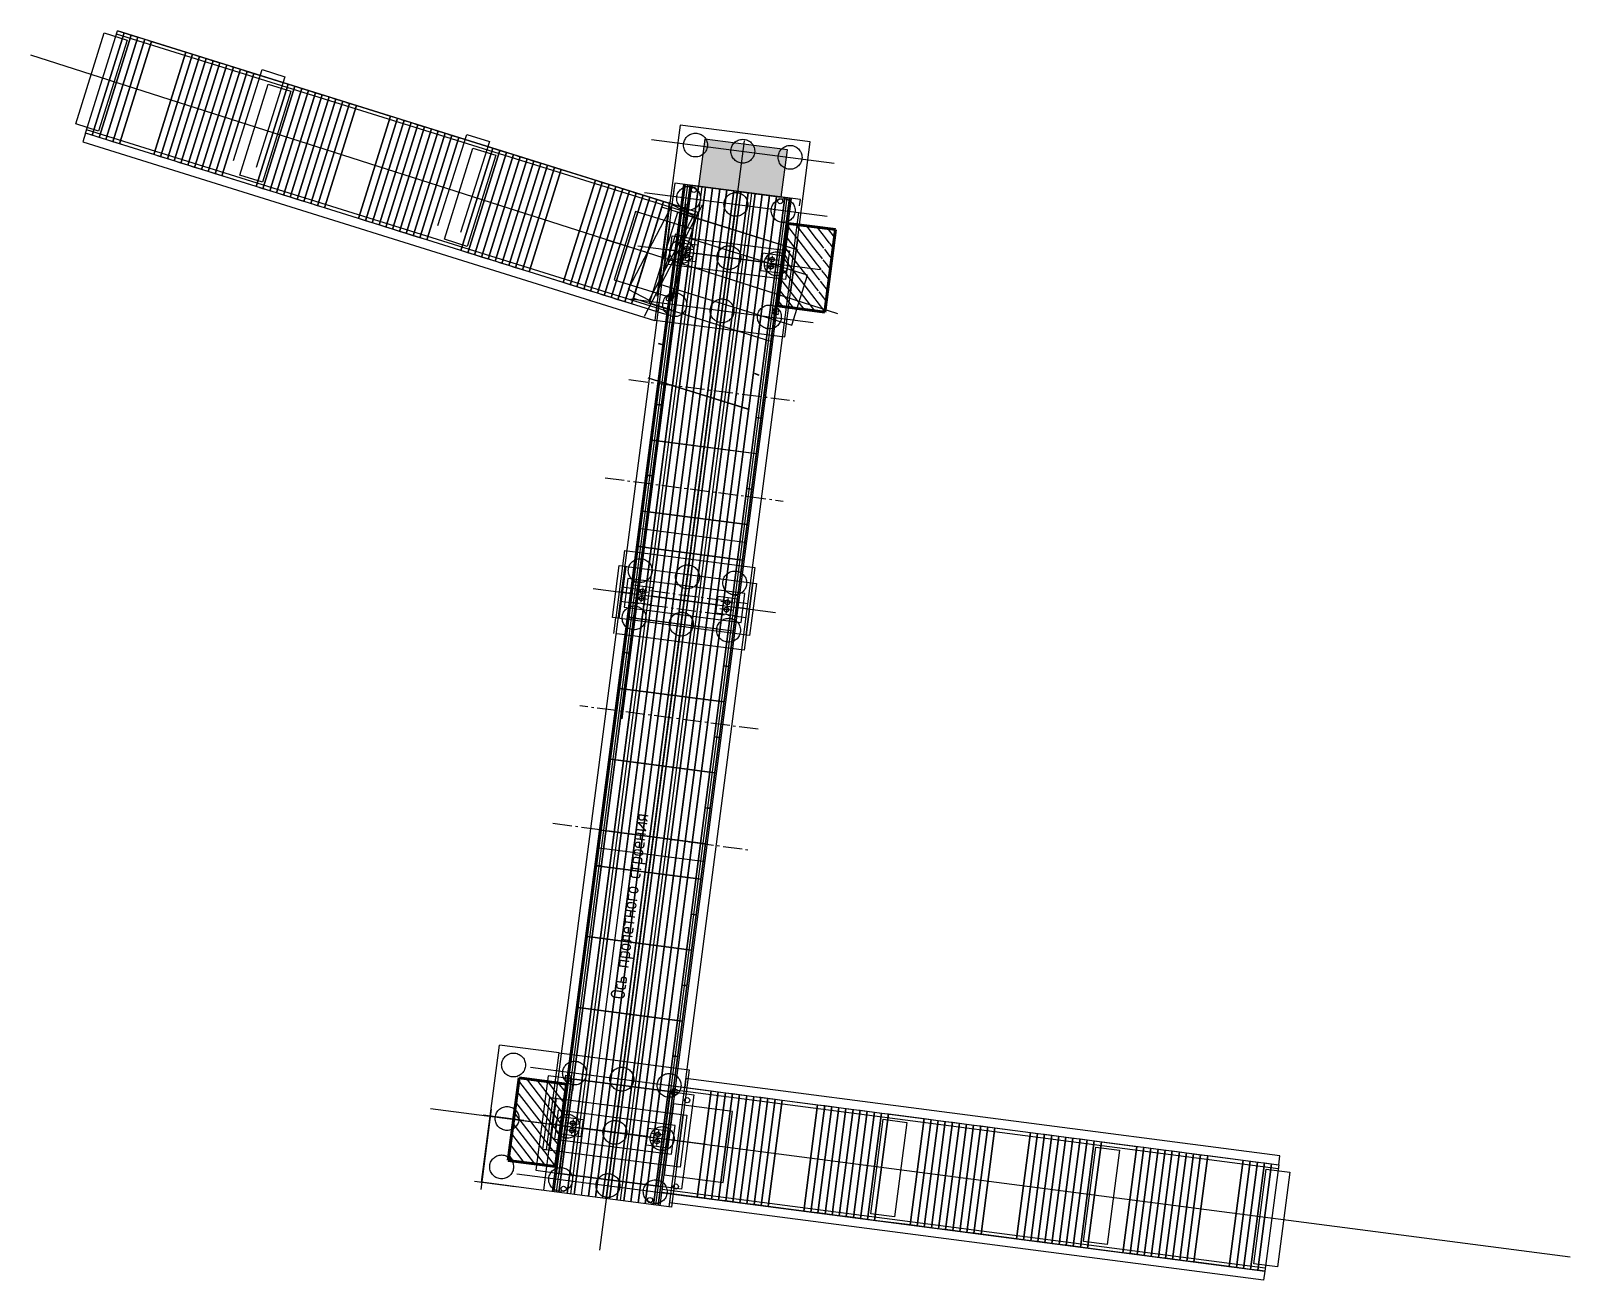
# Model space of a CAD drawing. Extents: x 13585.2 to 13649.7, y 7536.1 to 7588.5.
import ezdxf

# ---------------------------------------------------------------- set-up
doc = ezdxf.new("R2010")
doc.units = 0
doc.linetypes.add('GOST2.303 6', pattern=[12, 8, -1.5, 1, -1.5])
doc.linetypes.add('невидимая', pattern=[0.375, 0.25, -0.125])
for name, color, linetype in [('КОНСТРУКЦИЯ', 6, 'Continuous'), ('КОНСТРУКЦИЯ НЕВИДИМАЯ ТОНКАЯ', 3, 'невидимая'), ('Конструкция тонкая', 3, 'Continuous'), ('ОПОРА', 6, 'Continuous'), ('ОСЕВЫЕ', 2, 'GOST2.303 6')]:
    doc.layers.add(name, color=color, linetype=linetype)
doc.styles.add('style1', font='simplex.shx')

msp = doc.modelspace()

# ---------------------------------------------------------------- hatches: boundary and pattern name
h = msp.add_hatch(color=1)
h.dxf.hatch_style = 1
h.paths.add_polyline_path([(13613.454, 7583.932), (13613.195, 7581.949), (13614.831, 7581.735), (13615.09, 7583.719)])
h.paths.add_polyline_path([(13615.09, 7583.719), (13614.831, 7581.735), (13616.659, 7581.497), (13616.918, 7583.48)])

# ---------------------------------------------------------------- linework, layer by layer
at = {"color": 1}
for p, q in [((13587.48, 7584.177), (13588.823, 7588.472)), ((13587.766, 7584.088), (13589.109, 7588.382)), ((13589.109, 7588.382), (13587.766, 7584.088)), ((13588.052, 7583.998), (13589.395, 7588.293)), ((13589.395, 7588.293), (13588.052, 7583.998)), ((13588.339, 7583.909), (13589.682, 7588.203)), ((13589.682, 7588.203), (13588.339, 7583.909)), ((13588.625, 7583.819), (13589.968, 7588.114)), ((13589.968, 7588.114), (13588.625, 7583.819)), ((13613.116, 7580.718), (13588.778, 7588.329)), ((13588.823, 7588.472), (13589.109, 7588.382)), ((13588.911, 7583.729), (13590.254, 7588.024)), ((13590.254, 7588.024), (13588.911, 7583.729)), ((13589.109, 7588.382), (13589.395, 7588.293)), ((13589.395, 7588.293), (13589.682, 7588.203)), ((13589.682, 7588.203), (13589.968, 7588.114)), ((13589.968, 7588.114), (13590.254, 7588.024)), ((13590.254, 7588.024), (13591.686, 7587.577)), ((13591.686, 7587.577), (13590.343, 7583.282)), ((13587.766, 7584.088), (13587.48, 7584.177)), ((13611.862, 7576.709), (13587.524, 7584.32)), ((13588.052, 7583.998), (13587.766, 7584.088)), ((13588.339, 7583.909), (13588.052, 7583.998)), ((13588.625, 7583.819), (13588.339, 7583.909)), ((13588.911, 7583.729), (13588.625, 7583.819)), ((13590.343, 7583.282), (13588.911, 7583.729)), ((13613.454, 7583.932), (13613.195, 7581.949)), ((13616.918, 7583.48), (13613.454, 7583.932)), ((13616.659, 7581.497), (13616.918, 7583.48)), ((13613.195, 7581.949), (13616.659, 7581.497)), ((13610.55, 7580.891), (13609.655, 7578.028)), ((13612.937, 7580.145), (13610.55, 7580.891)), ((13612.015, 7577.766), (13612.403, 7580.741)), ((13609.655, 7578.028), (13612.041, 7577.282)), ((13604.095, 7540.175), (13604.845, 7545.926)), ((13607.346, 7545.6), (13604.845, 7545.926)), ((13607.966, 7544.505), (13607.901, 7544.009)), ((13612.217, 7544.057), (13637.503, 7540.76)), ((13612.14, 7543.462), (13611.752, 7540.487)), ((13614.619, 7543.139), (13612.14, 7543.462)), ((13614.231, 7540.164), (13614.619, 7543.139)), ((13633.966, 7536.834), (13634.548, 7541.296)), ((13634.548, 7541.296), (13636.035, 7541.102)), ((13636.035, 7541.102), (13635.453, 7536.64)), ((13635.453, 7536.64), (13636.035, 7541.102)), ((13636.333, 7541.064), (13635.751, 7536.601)), ((13635.751, 7536.601), (13636.333, 7541.064)), ((13636.035, 7541.102), (13636.333, 7541.064)), ((13636.63, 7541.025), (13636.048, 7536.563)), ((13636.048, 7536.563), (13636.63, 7541.025)), ((13636.333, 7541.064), (13636.63, 7541.025)), ((13636.928, 7540.986), (13636.346, 7536.524)), ((13636.346, 7536.524), (13636.928, 7540.986)), ((13636.63, 7541.025), (13636.928, 7540.986)), ((13637.225, 7540.947), (13636.643, 7536.485)), ((13636.643, 7536.485), (13637.225, 7540.947)), ((13636.928, 7540.986), (13637.225, 7540.947)), ((13637.523, 7540.909), (13636.941, 7536.446)), ((13637.225, 7540.947), (13637.523, 7540.909)), ((13606.596, 7539.849), (13604.095, 7540.175)), ((13611.752, 7540.487), (13614.231, 7540.164)), ((13611.674, 7539.892), (13636.96, 7536.595)), ((13635.453, 7536.64), (13633.966, 7536.834)), ((13635.751, 7536.601), (13635.453, 7536.64)), ((13636.048, 7536.563), (13635.751, 7536.601)), ((13636.346, 7536.524), (13636.048, 7536.563)), ((13636.643, 7536.485), (13636.346, 7536.524)), ((13636.941, 7536.446), (13636.643, 7536.485))]:
    msp.add_line(p, q, dxfattribs=at)
at = {"color": 1, "linetype": 'невидимая', "lineweight": 50, "ltscale": 50}
for p, q in [((13616.956, 7580.396), (13616.504, 7576.932)), ((13618.939, 7580.137), (13616.956, 7580.396)), ((13618.488, 7576.674), (13618.939, 7580.137)), ((13616.504, 7576.932), (13618.488, 7576.674)), ((13605.667, 7544.555), (13605.215, 7541.091)), ((13607.65, 7544.296), (13605.667, 7544.555)), ((13607.198, 7540.833), (13607.65, 7544.296)), ((13605.215, 7541.091), (13607.198, 7540.833))]:
    msp.add_line(p, q, dxfattribs=at)
at = {"color": 1, "linetype": 'Continuous'}
for p, q in [((13617.975, 7578.929), (13616.94, 7580.274)), ((13618.033, 7579.374), (13617.276, 7580.358)), ((13618.091, 7579.819), (13617.721, 7580.3)), ((13618.434, 7579.895), (13618.167, 7580.242)), ((13618.897, 7579.813), (13618.612, 7580.184)), ((13617.892, 7578.516), (13616.882, 7579.829)), ((13618.279, 7579.575), (13618.091, 7579.819)), ((13618.376, 7579.449), (13618.279, 7579.575)), ((13618.511, 7579.794), (13618.434, 7579.895)), ((13618.672, 7579.585), (13618.511, 7579.794)), ((13618.724, 7579.517), (13618.672, 7579.585)), ((13618.839, 7579.368), (13618.724, 7579.517)), ((13617.001, 7578.632), (13616.766, 7578.938)), ((13617.447, 7578.574), (13616.824, 7579.383)), ((13618.13, 7578.727), (13617.975, 7578.929)), ((13618.188, 7579.172), (13618.033, 7579.374)), ((13618.318, 7579.004), (13618.188, 7579.172)), ((13618.395, 7578.903), (13618.318, 7579.004)), ((13618.453, 7579.348), (13618.376, 7579.449)), ((13618.555, 7578.696), (13618.425, 7578.864)), ((13618.701, 7579.026), (13618.483, 7579.309)), ((13618.781, 7578.923), (13618.701, 7579.026)), ((13617.743, 7577.148), (13616.708, 7578.493)), ((13617.801, 7577.593), (13617.001, 7578.632)), ((13617.859, 7578.038), (13617.447, 7578.574)), ((13617.917, 7578.484), (13617.892, 7578.516)), ((13618.072, 7578.282), (13617.917, 7578.484)), ((13618.201, 7578.114), (13618.072, 7578.282)), ((13618.26, 7578.559), (13618.13, 7578.727)), ((13618.337, 7578.458), (13618.26, 7578.559)), ((13618.337, 7578.458), (13618.337, 7578.458)), ((13618.497, 7578.251), (13618.367, 7578.419)), ((13618.665, 7578.032), (13618.497, 7578.251)), ((13618.723, 7578.477), (13618.555, 7578.696)), ((13617.172, 7576.849), (13616.592, 7577.602)), ((13617.617, 7576.791), (13616.65, 7578.048)), ((13618.085, 7577.223), (13617.801, 7577.593)), ((13618.014, 7577.837), (13617.859, 7578.038)), ((13618.143, 7577.668), (13618.014, 7577.837)), ((13618.221, 7577.568), (13618.143, 7577.668)), ((13618.279, 7578.013), (13618.201, 7578.114)), ((13618.5, 7577.726), (13618.309, 7577.974)), ((13618.607, 7577.587), (13618.5, 7577.726)), ((13616.726, 7576.907), (13616.534, 7577.157)), ((13618.027, 7576.778), (13617.743, 7577.148)), ((13618.163, 7577.122), (13618.085, 7577.223)), ((13618.491, 7576.696), (13618.163, 7577.122)), ((13618.362, 7577.384), (13618.251, 7577.528)), ((13618.395, 7577.341), (13618.362, 7577.384)), ((13618.549, 7577.142), (13618.395, 7577.341)), ((13618.062, 7576.733), (13618.027, 7576.778)), ((13606.685, 7543.084), (13605.65, 7544.429)), ((13606.743, 7543.529), (13605.986, 7544.513)), ((13606.801, 7543.975), (13606.432, 7544.455)), ((13607.144, 7544.05), (13606.877, 7544.397)), ((13607.221, 7543.949), (13607.144, 7544.05)), ((13607.607, 7543.968), (13607.322, 7544.339)), ((13606.157, 7542.73), (13605.534, 7543.539)), ((13606.602, 7542.672), (13605.592, 7543.984)), ((13606.898, 7543.328), (13606.743, 7543.529)), ((13606.989, 7543.73), (13606.801, 7543.975)), ((13607.086, 7543.605), (13606.989, 7543.73)), ((13607.163, 7543.504), (13607.086, 7543.605)), ((13607.412, 7543.181), (13607.194, 7543.465)), ((13607.382, 7543.74), (13607.221, 7543.949)), ((13607.434, 7543.672), (13607.382, 7543.74)), ((13607.549, 7543.523), (13607.434, 7543.672)), ((13605.711, 7542.788), (13605.476, 7543.094)), ((13606.511, 7541.748), (13605.711, 7542.788)), ((13606.569, 7542.194), (13606.157, 7542.73)), ((13606.84, 7542.882), (13606.685, 7543.084)), ((13606.97, 7542.714), (13606.84, 7542.882)), ((13607.028, 7543.16), (13606.898, 7543.328)), ((13607.047, 7542.614), (13606.97, 7542.714)), ((13607.105, 7543.059), (13607.028, 7543.16)), ((13607.265, 7542.851), (13607.136, 7543.019)), ((13607.433, 7542.633), (13607.265, 7542.851)), ((13607.491, 7543.078), (13607.412, 7543.181)), ((13606.327, 7540.946), (13605.36, 7542.203)), ((13606.453, 7541.303), (13605.418, 7542.648)), ((13606.724, 7541.992), (13606.569, 7542.194)), ((13606.627, 7542.639), (13606.602, 7542.672)), ((13606.782, 7542.437), (13606.627, 7542.639)), ((13606.912, 7542.269), (13606.782, 7542.437)), ((13606.989, 7542.168), (13606.912, 7542.269)), ((13607.21, 7541.881), (13607.019, 7542.129)), ((13607.047, 7542.613), (13607.047, 7542.614)), ((13607.207, 7542.406), (13607.077, 7542.574)), ((13607.375, 7542.187), (13607.207, 7542.406)), ((13605.882, 7541.004), (13605.302, 7541.758)), ((13606.796, 7541.379), (13606.511, 7541.748)), ((13606.854, 7541.824), (13606.724, 7541.992)), ((13606.931, 7541.723), (13606.854, 7541.824)), ((13607.072, 7541.539), (13606.961, 7541.684)), ((13607.105, 7541.497), (13607.072, 7541.539)), ((13607.259, 7541.297), (13607.105, 7541.497)), ((13607.317, 7541.742), (13607.21, 7541.881)), ((13605.436, 7541.062), (13605.244, 7541.313)), ((13606.737, 7540.933), (13606.453, 7541.303)), ((13606.772, 7540.888), (13606.737, 7540.933)), ((13606.873, 7541.278), (13606.796, 7541.379)), ((13607.201, 7540.852), (13606.873, 7541.278))]:
    msp.add_line(p, q, dxfattribs=at)
msp.add_line((13612.798, 7566.143), (13612.371, 7562.866))
at = {"color": 1}
for points in [[(13591.972, 7587.487), (13590.629, 7583.192), (13590.343, 7583.282), (13591.686, 7587.577)], [(13592.259, 7587.398), (13590.915, 7583.103), (13590.629, 7583.192), (13591.972, 7587.487)], [(13592.545, 7587.308), (13591.202, 7583.013), (13590.915, 7583.103), (13592.259, 7587.398)], [(13592.831, 7587.218), (13591.488, 7582.924), (13591.202, 7583.013), (13592.545, 7587.308)], [(13593.118, 7587.129), (13591.774, 7582.834), (13591.488, 7582.924), (13592.831, 7587.218)], [(13593.404, 7587.039), (13592.061, 7582.744), (13591.774, 7582.834), (13593.118, 7587.129)], [(13593.69, 7586.95), (13592.347, 7582.655), (13592.061, 7582.744), (13593.404, 7587.039)], [(13593.977, 7586.86), (13592.633, 7582.565), (13592.347, 7582.655), (13593.69, 7586.95)], [(13594.263, 7586.771), (13592.92, 7582.476), (13592.633, 7582.565), (13593.977, 7586.86)], [(13594.549, 7586.681), (13593.206, 7582.386), (13592.92, 7582.476), (13594.263, 7586.771)], [(13595.981, 7586.233), (13594.638, 7581.939), (13593.206, 7582.386), (13594.549, 7586.681)], [(13596.267, 7586.144), (13594.924, 7581.849), (13594.638, 7581.939), (13595.981, 7586.233)], [(13596.554, 7586.054), (13595.21, 7581.759), (13594.924, 7581.849), (13596.267, 7586.144)], [(13596.84, 7585.965), (13595.497, 7581.67), (13595.21, 7581.759), (13596.554, 7586.054)], [(13597.126, 7585.875), (13595.783, 7581.58), (13595.497, 7581.67), (13596.84, 7585.965)], [(13597.413, 7585.786), (13596.069, 7581.491), (13595.783, 7581.58), (13597.126, 7585.875)], [(13597.699, 7585.696), (13596.356, 7581.401), (13596.069, 7581.491), (13597.413, 7585.786)], [(13597.985, 7585.607), (13596.642, 7581.312), (13596.356, 7581.401), (13597.699, 7585.696)], [(13598.271, 7585.517), (13596.928, 7581.222), (13596.642, 7581.312), (13597.985, 7585.607)], [(13598.558, 7585.428), (13597.215, 7581.133), (13596.928, 7581.222), (13598.271, 7585.517)], [(13598.844, 7585.338), (13597.501, 7581.043), (13597.215, 7581.133), (13598.558, 7585.428)], [(13600.276, 7584.89), (13598.933, 7580.595), (13597.501, 7581.043), (13598.844, 7585.338)], [(13600.562, 7584.801), (13599.219, 7580.506), (13598.933, 7580.595), (13600.276, 7584.89)], [(13600.848, 7584.711), (13599.505, 7580.416), (13599.219, 7580.506), (13600.562, 7584.801)], [(13601.135, 7584.622), (13599.792, 7580.327), (13599.505, 7580.416), (13600.848, 7584.711)], [(13601.421, 7584.532), (13600.078, 7580.237), (13599.792, 7580.327), (13601.135, 7584.622)], [(13601.707, 7584.443), (13600.364, 7580.148), (13600.078, 7580.237), (13601.421, 7584.532)], [(13601.994, 7584.353), (13600.651, 7580.058), (13600.364, 7580.148), (13601.707, 7584.443)], [(13602.28, 7584.263), (13600.937, 7579.969), (13600.651, 7580.058), (13601.994, 7584.353)], [(13602.566, 7584.174), (13601.223, 7579.879), (13600.937, 7579.969), (13602.28, 7584.263)], [(13602.853, 7584.084), (13601.51, 7579.79), (13601.223, 7579.879), (13602.566, 7584.174)], [(13603.139, 7583.995), (13601.796, 7579.7), (13601.51, 7579.79), (13602.853, 7584.084)], [(13604.571, 7583.547), (13603.227, 7579.252), (13601.796, 7579.7), (13603.139, 7583.995)], [(13604.857, 7583.458), (13603.514, 7579.163), (13603.227, 7579.252), (13604.571, 7583.547)], [(13605.143, 7583.368), (13603.8, 7579.073), (13603.514, 7579.163), (13604.857, 7583.458)], [(13605.43, 7583.278), (13604.086, 7578.984), (13603.8, 7579.073), (13605.143, 7583.368)], [(13605.716, 7583.189), (13604.373, 7578.894), (13604.086, 7578.984), (13605.43, 7583.278)], [(13606.002, 7583.099), (13604.659, 7578.805), (13604.373, 7578.894), (13605.716, 7583.189)], [(13606.289, 7583.01), (13604.945, 7578.715), (13604.659, 7578.805), (13606.002, 7583.099)], [(13606.575, 7582.92), (13605.232, 7578.625), (13604.945, 7578.715), (13606.289, 7583.01)], [(13606.861, 7582.831), (13605.518, 7578.536), (13605.232, 7578.625), (13606.575, 7582.92)], [(13607.148, 7582.741), (13605.804, 7578.446), (13605.518, 7578.536), (13606.861, 7582.831)], [(13607.434, 7582.652), (13606.091, 7578.357), (13605.804, 7578.446), (13607.148, 7582.741)], [(13608.865, 7582.204), (13607.522, 7577.909), (13606.091, 7578.357), (13607.434, 7582.652)], [(13609.152, 7582.114), (13607.809, 7577.82), (13607.522, 7577.909), (13608.865, 7582.204)], [(13609.438, 7582.025), (13608.095, 7577.73), (13607.809, 7577.82), (13609.152, 7582.114)], [(13609.724, 7581.935), (13608.381, 7577.64), (13608.095, 7577.73), (13609.438, 7582.025)], [(13610.011, 7581.846), (13608.668, 7577.551), (13608.381, 7577.64), (13609.724, 7581.935)], [(13610.297, 7581.756), (13608.954, 7577.461), (13608.668, 7577.551), (13610.011, 7581.846)], [(13610.583, 7581.667), (13609.24, 7577.372), (13608.954, 7577.461), (13610.297, 7581.756)], [(13610.87, 7581.577), (13609.527, 7577.282), (13609.24, 7577.372), (13610.583, 7581.667)], [(13611.156, 7581.488), (13609.813, 7577.193), (13609.527, 7577.282), (13610.87, 7581.577)], [(13611.442, 7581.398), (13610.099, 7577.103), (13609.813, 7577.193), (13611.156, 7581.488)], [(13611.729, 7581.309), (13610.386, 7577.014), (13610.099, 7577.103), (13611.442, 7581.398)], [(13613.16, 7580.861), (13611.817, 7576.566), (13610.386, 7577.014), (13611.729, 7581.309)], [(13611.655, 7539.744), (13612.237, 7544.206), (13613.724, 7544.012), (13613.142, 7539.55)], [(13613.142, 7539.55), (13613.724, 7544.012), (13614.022, 7543.973), (13613.44, 7539.511)], [(13613.44, 7539.511), (13614.022, 7543.973), (13614.319, 7543.934), (13613.737, 7539.472)], [(13613.737, 7539.472), (13614.319, 7543.934), (13614.617, 7543.896), (13614.035, 7539.433)], [(13614.035, 7539.433), (13614.617, 7543.896), (13614.914, 7543.857), (13614.332, 7539.395)], [(13614.332, 7539.395), (13614.914, 7543.857), (13615.212, 7543.818), (13614.63, 7539.356)], [(13614.63, 7539.356), (13615.212, 7543.818), (13615.509, 7543.779), (13614.927, 7539.317)], [(13614.927, 7539.317), (13615.509, 7543.779), (13615.807, 7543.74), (13615.225, 7539.278)], [(13615.225, 7539.278), (13615.807, 7543.74), (13616.104, 7543.702), (13615.522, 7539.239)], [(13615.522, 7539.239), (13616.104, 7543.702), (13616.402, 7543.663), (13615.82, 7539.201)], [(13615.82, 7539.201), (13616.402, 7543.663), (13616.699, 7543.624), (13616.117, 7539.162)], [(13616.117, 7539.162), (13616.699, 7543.624), (13618.186, 7543.43), (13617.605, 7538.968)], [(13617.605, 7538.968), (13618.186, 7543.43), (13618.484, 7543.391), (13617.902, 7538.929)], [(13617.902, 7538.929), (13618.484, 7543.391), (13618.781, 7543.352), (13618.199, 7538.89)], [(13618.199, 7538.89), (13618.781, 7543.352), (13619.079, 7543.314), (13618.497, 7538.851)], [(13618.497, 7538.851), (13619.079, 7543.314), (13619.376, 7543.275), (13618.794, 7538.813)], [(13618.794, 7538.813), (13619.376, 7543.275), (13619.674, 7543.236), (13619.092, 7538.774)], [(13619.092, 7538.774), (13619.674, 7543.236), (13619.971, 7543.197), (13619.389, 7538.735)], [(13619.389, 7538.735), (13619.971, 7543.197), (13620.269, 7543.159), (13619.687, 7538.696)], [(13619.687, 7538.696), (13620.269, 7543.159), (13620.566, 7543.12), (13619.984, 7538.657)], [(13619.984, 7538.657), (13620.566, 7543.12), (13620.864, 7543.081), (13620.282, 7538.619)], [(13620.282, 7538.619), (13620.864, 7543.081), (13621.161, 7543.042), (13620.579, 7538.58)], [(13620.579, 7538.58), (13621.161, 7543.042), (13622.649, 7542.848), (13622.067, 7538.386)], [(13622.067, 7538.386), (13622.649, 7542.848), (13622.946, 7542.809), (13622.364, 7538.347)], [(13622.364, 7538.347), (13622.946, 7542.809), (13623.244, 7542.771), (13622.662, 7538.308)], [(13622.662, 7538.308), (13623.244, 7542.771), (13623.541, 7542.732), (13622.959, 7538.27)], [(13622.959, 7538.27), (13623.541, 7542.732), (13623.839, 7542.693), (13623.257, 7538.231)], [(13623.257, 7538.231), (13623.839, 7542.693), (13624.136, 7542.654), (13623.554, 7538.192)], [(13623.554, 7538.192), (13624.136, 7542.654), (13624.434, 7542.615), (13623.852, 7538.153)], [(13623.852, 7538.153), (13624.434, 7542.615), (13624.731, 7542.577), (13624.149, 7538.114)], [(13624.149, 7538.114), (13624.731, 7542.577), (13625.028, 7542.538), (13624.447, 7538.076)], [(13624.447, 7538.076), (13625.028, 7542.538), (13625.326, 7542.499), (13624.744, 7538.037)], [(13624.744, 7538.037), (13625.326, 7542.499), (13625.623, 7542.46), (13625.042, 7537.998)], [(13625.042, 7537.998), (13625.623, 7542.46), (13627.111, 7542.266), (13626.529, 7537.804)], [(13626.529, 7537.804), (13627.111, 7542.266), (13627.408, 7542.227), (13626.826, 7537.765)], [(13626.826, 7537.765), (13627.408, 7542.227), (13627.706, 7542.189), (13627.124, 7537.726)], [(13627.124, 7537.726), (13627.706, 7542.189), (13628.003, 7542.15), (13627.421, 7537.688)], [(13627.421, 7537.688), (13628.003, 7542.15), (13628.301, 7542.111), (13627.719, 7537.649)], [(13627.719, 7537.649), (13628.301, 7542.111), (13628.598, 7542.072), (13628.016, 7537.61)], [(13628.016, 7537.61), (13628.598, 7542.072), (13628.896, 7542.034), (13628.314, 7537.571)], [(13628.314, 7537.571), (13628.896, 7542.034), (13629.193, 7541.995), (13628.611, 7537.533)], [(13628.611, 7537.533), (13629.193, 7541.995), (13629.491, 7541.956), (13628.909, 7537.494)], [(13628.909, 7537.494), (13629.491, 7541.956), (13629.788, 7541.917), (13629.206, 7537.455)], [(13629.206, 7537.455), (13629.788, 7541.917), (13630.086, 7541.878), (13629.504, 7537.416)], [(13629.504, 7537.416), (13630.086, 7541.878), (13631.573, 7541.684), (13630.991, 7537.222)], [(13630.991, 7537.222), (13631.573, 7541.684), (13631.871, 7541.646), (13631.289, 7537.183)], [(13631.289, 7537.183), (13631.871, 7541.646), (13632.168, 7541.607), (13631.586, 7537.145)], [(13631.586, 7537.145), (13632.168, 7541.607), (13632.466, 7541.568), (13631.884, 7537.106)], [(13631.884, 7537.106), (13632.466, 7541.568), (13632.763, 7541.529), (13632.181, 7537.067)], [(13632.181, 7537.067), (13632.763, 7541.529), (13633.06, 7541.49), (13632.479, 7537.028)], [(13632.479, 7537.028), (13633.06, 7541.49), (13633.358, 7541.452), (13632.776, 7536.989)], [(13632.776, 7536.989), (13633.358, 7541.452), (13633.655, 7541.413), (13633.074, 7536.951)], [(13633.074, 7536.951), (13633.655, 7541.413), (13633.953, 7541.374), (13633.371, 7536.912)], [(13633.371, 7536.912), (13633.953, 7541.374), (13634.25, 7541.335), (13633.669, 7536.873)], [(13633.669, 7536.873), (13634.25, 7541.335), (13634.548, 7541.296), (13633.966, 7536.834)]]:
    msp.add_lwpolyline(points, close=True, dxfattribs=at)
at = {"layer": 'КОНСТРУКЦИЯ', "color": 1, "ltscale": 4}
for p, q in [((13612.798, 7580.974), (13588.823, 7588.472)), ((13587.48, 7584.177), (13587.366, 7583.814)), ((13611.455, 7576.679), (13587.48, 7584.177)), ((13587.366, 7583.814), (13611.341, 7576.317)), ((13612.16, 7581.818), (13606.788, 7540.624)), ((13607.062, 7539.788), (13612.571, 7582.03)), ((13609.733, 7559.65), (13612.65, 7582.02)), ((13609.832, 7559.637), (13612.749, 7582.007)), ((13610.427, 7559.559), (13613.344, 7581.929)), ((13611.584, 7539.198), (13617.092, 7581.441)), ((13612.172, 7581.911), (13612.123, 7581.534)), ((13612.194, 7582.079), (13612.16, 7581.818)), ((13617.469, 7581.392), (13612.194, 7582.079)), ((13612.509, 7559.288), (13615.426, 7581.658)), ((13612.602, 7582.026), (13617.061, 7581.445)), ((13613.997, 7559.094), (13616.914, 7581.464)), ((13614.096, 7559.081), (13617.013, 7581.451)), ((13612.322, 7541.92), (13617.398, 7580.846)), ((13617.434, 7581.124), (13617.469, 7581.392)), ((13611.492, 7576.695), (13611.541, 7577.072)), ((13611.584, 7539.198), (13616.308, 7575.427)), ((13610.769, 7567.592), (13615.132, 7567.023)), ((13615.131, 7566.892), (13615.115, 7566.894)), ((13615.211, 7567.013), (13615.147, 7567.021)), ((13607.141, 7539.778), (13609.733, 7559.65)), ((13607.241, 7539.765), (13609.832, 7559.637)), ((13607.836, 7539.687), (13610.427, 7559.559)), ((13609.918, 7539.416), (13612.509, 7559.288)), ((13611.405, 7539.222), (13613.997, 7559.094)), ((13611.504, 7539.209), (13614.096, 7559.081)), ((13609.024, 7554.336), (13609.04, 7554.334)), ((13608.944, 7554.216), (13609.007, 7554.208)), ((13608.99, 7554.079), (13609.006, 7554.077)), ((13609.023, 7554.205), (13613.465, 7553.626)), ((13613.419, 7553.763), (13613.403, 7553.765)), ((13613.385, 7553.506), (13613.369, 7553.508)), ((13613.465, 7553.626), (13613.402, 7553.634)), ((13612.663, 7544.534), (13612.614, 7544.157)), ((13612.614, 7544.157), (13637.523, 7540.909)), ((13637.572, 7541.285), (13612.663, 7544.534)), ((13611.961, 7539.149), (13612.322, 7541.92)), ((13637.523, 7540.909), (13637.572, 7541.285)), ((13606.788, 7540.624), (13606.685, 7539.837)), ((13611.983, 7539.318), (13612.032, 7539.695)), ((13612.032, 7539.695), (13636.941, 7536.446)), ((13636.892, 7536.069), (13611.983, 7539.318)), ((13636.941, 7536.446), (13636.892, 7536.069))]:
    msp.add_line(p, q, dxfattribs=at)
at = {"layer": 'КОНСТРУКЦИЯ', "color": 1, "linetype": 'невидимая', "ltscale": 50}
msp.add_line((13613.342, 7581.159), (13610.91, 7576.495), dxfattribs=at)
at = {"layer": 'КОНСТРУКЦИЯ', "color": 1, "ltscale": 4}
for centre in [(13612.999, 7581.799), (13616.619, 7581.327), (13612.713, 7543.619), (13607.535, 7539.902), (13611.156, 7539.43), (13612.241, 7539.999)]:
    msp.add_circle(centre, 0.108, dxfattribs=at)
at = {"layer": 'КОНСТРУКЦИЯ НЕВИДИМАЯ ТОНКАЯ', "color": 1, "ltscale": 1000}
for p, q in [((13587.077, 7584.565), (13588.271, 7588.383)), ((13589.225, 7588.084), (13588.031, 7584.267)), ((13588.271, 7588.383), (13589.225, 7588.084)), ((13593.949, 7582.416), (13595.143, 7586.234)), ((13595.143, 7586.234), (13596.097, 7585.935)), ((13596.097, 7585.935), (13594.903, 7582.117)), ((13588.031, 7584.267), (13587.077, 7584.565)), ((13602.539, 7579.73), (13603.732, 7583.547)), ((13603.732, 7583.547), (13604.687, 7583.249)), ((13604.687, 7583.249), (13603.493, 7579.431)), ((13594.903, 7582.117), (13593.949, 7582.416)), ((13611.659, 7581.068), (13610.465, 7577.251)), ((13611.13, 7577.049), (13612.324, 7580.867)), ((13611.13, 7577.049), (13612.324, 7580.867)), ((13611.459, 7577.335), (13611.976, 7581.301)), ((13612.613, 7580.77), (13611.659, 7581.068)), ((13612.666, 7581.217), (13612.149, 7577.251)), ((13612.666, 7581.217), (13612.149, 7577.251)), ((13612.324, 7580.867), (13613.278, 7580.568)), ((13612.324, 7580.867), (13613.278, 7580.568)), ((13603.493, 7579.431), (13602.539, 7579.73)), ((13610.465, 7577.251), (13611.419, 7576.952)), ((13612.085, 7576.751), (13611.13, 7577.049)), ((13612.085, 7576.751), (13611.13, 7577.049)), ((13606.889, 7544.645), (13606.371, 7540.679)), ((13607.88, 7544.516), (13606.889, 7544.645)), ((13607.363, 7540.549), (13607.88, 7544.516)), ((13607.363, 7540.549), (13607.88, 7544.516)), ((13607.88, 7544.516), (13607.761, 7544.531)), ((13611.488, 7540.012), (13612.005, 7543.978)), ((13612.005, 7543.978), (13612.997, 7543.849)), ((13612.997, 7543.849), (13612.48, 7539.882)), ((13620.413, 7538.854), (13620.931, 7542.82)), ((13620.931, 7542.82), (13621.922, 7542.691)), ((13621.922, 7542.691), (13621.405, 7538.724)), ((13629.338, 7537.69), (13629.855, 7541.656)), ((13629.855, 7541.656), (13630.847, 7541.527)), ((13630.847, 7541.527), (13630.329, 7537.561)), ((13606.371, 7540.679), (13607.363, 7540.549)), ((13607.244, 7540.565), (13607.363, 7540.549)), ((13636.477, 7536.759), (13636.995, 7540.725)), ((13636.995, 7540.725), (13637.986, 7540.596)), ((13637.986, 7540.596), (13637.469, 7536.63)), ((13612.48, 7539.882), (13611.488, 7540.012)), ((13621.405, 7538.724), (13620.413, 7538.854)), ((13630.329, 7537.561), (13629.338, 7537.69)), ((13637.469, 7536.63), (13636.477, 7536.759))]:
    msp.add_line(p, q, dxfattribs=at)
at = {"layer": 'КОНСТРУКЦИЯ НЕВИДИМАЯ ТОНКАЯ', "color": 1, "ltscale": 50}
for p, q in [((13593.684, 7583.035), (13594.894, 7586.847)), ((13594.894, 7586.847), (13595.848, 7586.545)), ((13595.848, 7586.545), (13594.638, 7582.732)), ((13602.263, 7580.312), (13603.473, 7584.125)), ((13603.473, 7584.125), (13604.426, 7583.822)), ((13604.426, 7583.822), (13603.216, 7580.01)), ((13612.088, 7581.178), (13610.238, 7577.631)), ((13612.975, 7580.716), (13612.088, 7581.178)), ((13611.125, 7577.169), (13612.975, 7580.716)), ((13610.238, 7577.631), (13611.125, 7577.169))]:
    msp.add_line(p, q, dxfattribs=at)
at = {"layer": 'КОНСТРУКЦИЯ НЕВИДИМАЯ ТОНКАЯ', "color": 1, "ltscale": 100}
for p, q in [((13609.925, 7559.625), (13612.842, 7581.995)), ((13609.937, 7559.623), (13612.854, 7581.993)), ((13609.974, 7559.618), (13612.891, 7581.989)), ((13609.988, 7559.617), (13612.905, 7581.987)), ((13610.271, 7559.58), (13613.188, 7581.95)), ((13610.271, 7559.58), (13613.188, 7581.95)), ((13610.285, 7559.578), (13613.202, 7581.948)), ((13610.285, 7559.578), (13613.202, 7581.948)), ((13610.569, 7559.541), (13613.486, 7581.911)), ((13610.583, 7559.539), (13613.5, 7581.909)), ((13610.866, 7559.502), (13613.783, 7581.872)), ((13610.88, 7559.5), (13613.797, 7581.87)), ((13611.164, 7559.463), (13614.081, 7581.833)), ((13611.178, 7559.461), (13614.095, 7581.832)), ((13611.461, 7559.424), (13614.378, 7581.795)), ((13611.475, 7559.423), (13614.392, 7581.793)), ((13611.759, 7559.386), (13614.676, 7581.756)), ((13611.773, 7559.384), (13614.69, 7581.754)), ((13612.056, 7559.347), (13614.973, 7581.717)), ((13612.056, 7559.347), (13614.973, 7581.717)), ((13612.07, 7559.345), (13614.987, 7581.715)), ((13612.07, 7559.345), (13614.987, 7581.715)), ((13612.354, 7559.308), (13615.271, 7581.678)), ((13612.354, 7559.308), (13615.271, 7581.678)), ((13612.368, 7559.306), (13615.285, 7581.676)), ((13612.368, 7559.306), (13615.285, 7581.676)), ((13612.651, 7559.269), (13615.568, 7581.639)), ((13612.651, 7559.269), (13615.568, 7581.639)), ((13612.665, 7559.267), (13615.582, 7581.638)), ((13612.665, 7559.267), (13615.582, 7581.638)), ((13612.949, 7559.231), (13615.866, 7581.601)), ((13612.962, 7559.229), (13615.88, 7581.599)), ((13613.246, 7559.192), (13616.163, 7581.562)), ((13613.26, 7559.19), (13616.177, 7581.56)), ((13613.544, 7559.153), (13616.461, 7581.523)), ((13613.557, 7559.151), (13616.475, 7581.521)), ((13613.892, 7559.108), (13616.809, 7581.478)), ((13613.904, 7559.106), (13616.821, 7581.476)), ((13607.334, 7539.753), (13609.925, 7559.625)), ((13607.346, 7539.751), (13609.937, 7559.623)), ((13607.68, 7539.707), (13610.271, 7559.58)), ((13607.68, 7539.707), (13610.271, 7559.58)), ((13607.694, 7539.706), (13610.285, 7559.578)), ((13607.694, 7539.706), (13610.285, 7559.578)), ((13607.977, 7539.669), (13610.569, 7559.541)), ((13607.991, 7539.667), (13610.583, 7559.539)), ((13608.289, 7539.628), (13610.88, 7559.5)), ((13608.572, 7539.591), (13611.164, 7559.463)), ((13608.586, 7539.589), (13611.178, 7559.461)), ((13608.87, 7539.552), (13611.461, 7559.424)), ((13608.884, 7539.55), (13611.475, 7559.423)), ((13609.167, 7539.513), (13611.759, 7559.386)), ((13609.181, 7539.512), (13611.773, 7559.384)), ((13609.465, 7539.475), (13612.056, 7559.347)), ((13609.465, 7539.475), (13612.056, 7559.347)), ((13609.479, 7539.473), (13612.07, 7559.345)), ((13609.479, 7539.473), (13612.07, 7559.345)), ((13609.762, 7539.436), (13612.354, 7559.308)), ((13609.762, 7539.436), (13612.354, 7559.308)), ((13609.776, 7539.434), (13612.368, 7559.306)), ((13609.776, 7539.434), (13612.368, 7559.306)), ((13610.06, 7539.397), (13612.651, 7559.269)), ((13610.06, 7539.397), (13612.651, 7559.269)), ((13610.074, 7539.395), (13612.665, 7559.267)), ((13610.074, 7539.395), (13612.665, 7559.267)), ((13610.357, 7539.358), (13612.949, 7559.231)), ((13610.371, 7539.356), (13612.962, 7559.229)), ((13610.655, 7539.319), (13613.246, 7559.192)), ((13610.669, 7539.318), (13613.26, 7559.19)), ((13610.952, 7539.281), (13613.544, 7559.153)), ((13610.966, 7539.279), (13613.557, 7559.151)), ((13611.3, 7539.235), (13613.892, 7559.108)), ((13611.312, 7539.234), (13613.904, 7559.106))]:
    msp.add_line(p, q, dxfattribs=at)
at = {"layer": 'КОНСТРУКЦИЯ НЕВИДИМАЯ ТОНКАЯ', "color": 1, "ltscale": 400}
for p, q in [((13611.908, 7559.366), (13614.826, 7581.736)), ((13611.92, 7559.365), (13614.837, 7581.735)), ((13612.301, 7580.861), (13617.36, 7579.279)), ((13612.305, 7580.873), (13617.363, 7579.291)), ((13612.287, 7579.238), (13617.543, 7578.552)), ((13612.289, 7579.249), (13617.544, 7578.564)), ((13611.107, 7577.044), (13616.166, 7575.462)), ((13611.111, 7577.055), (13616.169, 7575.473)), ((13611.856, 7577.172), (13611.87, 7577.273)), ((13611.856, 7577.172), (13611.956, 7577.159)), ((13611.872, 7577.289), (13611.885, 7577.39)), ((13611.885, 7577.39), (13611.984, 7577.377)), ((13611.949, 7577.111), (13611.969, 7577.26)), ((13611.949, 7577.111), (13611.969, 7577.109)), ((13611.969, 7577.109), (13611.989, 7577.257)), ((13611.99, 7577.425), (13611.971, 7577.276)), ((13611.975, 7577.156), (13612.075, 7577.143)), ((13611.99, 7577.425), (13612.01, 7577.422)), ((13612.01, 7577.422), (13611.991, 7577.273)), ((13612.004, 7577.375), (13612.103, 7577.362)), ((13612.075, 7577.143), (13612.088, 7577.245)), ((13612.09, 7577.26), (13612.103, 7577.362)), ((13616.319, 7576.59), (13616.332, 7576.691)), ((13616.418, 7576.577), (13616.319, 7576.59)), ((13616.334, 7576.707), (13616.347, 7576.808)), ((13616.446, 7576.795), (13616.347, 7576.808)), ((13616.412, 7576.529), (13616.431, 7576.678)), ((13616.431, 7576.527), (13616.412, 7576.529)), ((13616.431, 7576.527), (13616.451, 7576.676)), ((13616.452, 7576.843), (13616.433, 7576.694)), ((13616.537, 7576.562), (13616.438, 7576.574)), ((13616.472, 7576.84), (13616.452, 7576.843)), ((13616.472, 7576.84), (13616.453, 7576.691)), ((13616.565, 7576.78), (13616.466, 7576.793)), ((13616.537, 7576.562), (13616.55, 7576.663)), ((13616.552, 7576.679), (13616.565, 7576.78)), ((13611.704, 7575.287), (13611.519, 7575.345)), ((13611.709, 7575.303), (13611.524, 7575.36)), ((13611.071, 7573.912), (13615.27, 7572.598)), ((13611.075, 7573.923), (13615.274, 7572.61)), ((13615.534, 7574.092), (13615.719, 7574.034)), ((13615.539, 7574.107), (13615.724, 7574.049)), ((13611.638, 7572.763), (13611.446, 7572.788)), ((13611.641, 7572.779), (13611.448, 7572.804)), ((13615.617, 7572.246), (13615.809, 7572.221)), ((13615.619, 7572.262), (13615.811, 7572.237)), ((13611.253, 7571.305), (13615.616, 7570.736)), ((13611.254, 7571.317), (13615.617, 7570.748)), ((13611.253, 7569.804), (13611.06, 7569.829)), ((13611.251, 7569.788), (13611.058, 7569.813)), ((13615.229, 7569.271), (13615.421, 7569.246)), ((13615.231, 7569.287), (13615.424, 7569.262)), ((13610.865, 7568.33), (13615.228, 7567.761)), ((13610.866, 7568.342), (13615.229, 7567.773)), ((13610.863, 7566.815), (13610.67, 7566.84)), ((13610.671, 7566.842), (13615.034, 7566.274)), ((13610.672, 7566.854), (13615.035, 7566.285)), ((13610.865, 7566.831), (13610.673, 7566.856)), ((13615.034, 7566.274), (13615.035, 7566.285)), ((13610.669, 7565.328), (13610.477, 7565.353)), ((13610.671, 7565.344), (13610.479, 7565.369)), ((13614.647, 7564.809), (13614.84, 7564.784)), ((13614.649, 7564.825), (13614.842, 7564.8)), ((13614.84, 7564.784), (13614.842, 7564.8)), ((13610.283, 7563.868), (13614.646, 7563.299)), ((13610.475, 7563.841), (13610.283, 7563.866)), ((13610.284, 7563.88), (13614.647, 7563.311)), ((13610.477, 7563.856), (13610.285, 7563.882)), ((13610.281, 7562.353), (13610.089, 7562.378)), ((13610.283, 7562.369), (13610.091, 7562.394)), ((13614.259, 7561.834), (13614.452, 7561.809)), ((13614.261, 7561.85), (13614.454, 7561.825)), ((13614.452, 7561.809), (13614.454, 7561.825)), ((13609.895, 7560.893), (13614.258, 7560.324)), ((13609.896, 7560.905), (13614.26, 7560.336)), ((13610.042, 7553.185), (13610.866, 7559.502)), ((13609.317, 7539.494), (13611.908, 7559.366)), ((13609.329, 7539.492), (13611.92, 7559.365)), ((13613.871, 7558.86), (13614.064, 7558.834)), ((13613.873, 7558.875), (13614.066, 7558.85)), ((13614.064, 7558.834), (13614.066, 7558.85)), ((13609.507, 7557.918), (13613.87, 7557.349)), ((13609.509, 7557.93), (13613.872, 7557.361)), ((13613.483, 7555.885), (13613.676, 7555.86)), ((13613.486, 7555.901), (13613.678, 7555.876)), ((13613.676, 7555.86), (13613.678, 7555.876)), ((13609.119, 7554.943), (13613.482, 7554.374)), ((13609.311, 7554.916), (13609.119, 7554.941)), ((13609.121, 7554.955), (13613.484, 7554.386)), ((13608.925, 7553.456), (13613.288, 7552.887)), ((13609.117, 7553.429), (13608.925, 7553.454)), ((13609.119, 7553.445), (13608.927, 7553.47)), ((13608.927, 7553.468), (13613.29, 7552.899)), ((13612.902, 7551.423), (13613.094, 7551.397)), ((13612.904, 7551.438), (13613.096, 7551.413)), ((13613.096, 7551.413), (13613.094, 7551.397)), ((13608.537, 7550.481), (13612.9, 7549.912)), ((13608.539, 7550.493), (13612.902, 7549.924)), ((13612.514, 7548.448), (13612.706, 7548.423)), ((13612.516, 7548.464), (13612.708, 7548.439)), ((13612.708, 7548.439), (13612.706, 7548.423)), ((13608.149, 7547.506), (13612.512, 7546.937)), ((13608.151, 7547.518), (13612.514, 7546.949)), ((13612.126, 7545.473), (13612.318, 7545.448)), ((13612.128, 7545.489), (13612.32, 7545.464)), ((13612.32, 7545.464), (13612.318, 7545.448)), ((13607.618, 7544.667), (13607.604, 7544.566)), ((13607.618, 7544.667), (13607.717, 7544.654)), ((13607.723, 7544.702), (13607.704, 7544.553)), ((13607.723, 7544.702), (13607.743, 7544.699)), ((13607.743, 7544.699), (13607.723, 7544.55)), ((13607.737, 7544.652), (13607.836, 7544.639)), ((13607.836, 7544.639), (13607.823, 7544.537)), ((13607.602, 7544.55), (13607.589, 7544.449)), ((13607.589, 7544.449), (13607.688, 7544.436)), ((13607.682, 7544.388), (13607.702, 7544.537)), ((13607.682, 7544.388), (13607.702, 7544.386)), ((13607.702, 7544.386), (13607.721, 7544.535)), ((13607.708, 7544.433), (13607.807, 7544.42)), ((13607.761, 7544.531), (13612.203, 7543.95)), ((13607.763, 7544.543), (13612.205, 7543.964)), ((13607.821, 7544.522), (13607.807, 7544.42)), ((13612.08, 7544.085), (13612.067, 7543.984)), ((13612.179, 7544.072), (13612.08, 7544.085)), ((13612.185, 7544.12), (13612.166, 7543.971)), ((13612.205, 7544.117), (13612.185, 7544.12)), ((13612.205, 7544.117), (13612.186, 7543.969)), ((13612.298, 7544.057), (13612.199, 7544.07)), ((13612.298, 7544.057), (13612.285, 7543.956)), ((13612.065, 7543.968), (13612.051, 7543.867)), ((13612.151, 7543.854), (13612.051, 7543.867)), ((13612.144, 7543.807), (13612.164, 7543.955)), ((13612.164, 7543.804), (13612.144, 7543.807)), ((13612.164, 7543.804), (13612.184, 7543.953)), ((13612.27, 7543.839), (13612.17, 7543.852)), ((13612.283, 7543.94), (13612.27, 7543.839)), ((13607.503, 7542.548), (13611.866, 7541.979)), ((13607.504, 7542.56), (13611.867, 7541.991)), ((13611.932, 7542.489), (13611.93, 7542.473)), ((13607.244, 7540.565), (13611.607, 7539.996)), ((13607.246, 7540.577), (13611.609, 7540.008))]:
    msp.add_line(p, q, dxfattribs=at)
at = {"layer": 'КОНСТРУКЦИЯ НЕВИДИМАЯ ТОНКАЯ', "color": 1, "ltscale": 1000}
for points in [[(13611.725, 7578.206), (13612.008, 7580.388)], [(13617.055, 7577.514), (13617.338, 7579.696)], [(13610.14, 7566.01), (13609.855, 7563.829)], [(13615.47, 7565.315), (13615.185, 7563.134)], [(13607.224, 7543.7), (13606.94, 7541.518)], [(13612.554, 7543.005), (13612.27, 7540.823)]]:
    msp.add_lwpolyline(points, dxfattribs=at)
for points in [[(13612.093, 7579.878), (13617.002, 7579.24), (13616.845, 7578.035), (13611.936, 7578.673)], [(13610.068, 7564.3), (13614.976, 7563.66), (13615.133, 7564.865), (13610.225, 7565.505)], [(13607.153, 7541.99), (13612.061, 7541.35), (13612.218, 7542.554), (13607.31, 7543.195)]]:
    msp.add_lwpolyline(points, close=True, dxfattribs=at)
for centre in [(13613.066, 7583.679), (13615.049, 7583.422), (13617.032, 7583.164), (13612.776, 7581.448), (13614.759, 7581.19), (13616.743, 7580.933), (13612.486, 7579.217), (13614.469, 7578.959), (13616.453, 7578.701), (13612.196, 7576.985), (13614.18, 7576.728), (13616.163, 7576.47), (13610.746, 7565.83), (13612.73, 7565.572), (13614.713, 7565.313), (13610.488, 7563.847), (13612.471, 7563.588), (13614.454, 7563.33), (13605.435, 7545.096), (13607.993, 7544.759), (13609.976, 7544.501), (13611.959, 7544.242), (13605.163, 7542.853), (13607.702, 7542.528), (13609.685, 7542.27), (13611.668, 7542.011), (13604.935, 7540.822), (13607.411, 7540.297), (13609.394, 7540.039), (13611.377, 7539.78)]:
    msp.add_circle(centre, 0.5, dxfattribs=at)
at = {"layer": 'Конструкция тонкая', "color": 1, "ltscale": 25}
for p, q in [((13609.717, 7559.652), (13612.634, 7582.022)), ((13614.112, 7559.079), (13617.029, 7581.449)), ((13607.126, 7539.78), (13609.717, 7559.652)), ((13611.52, 7539.207), (13614.112, 7559.079))]:
    msp.add_line(p, q, dxfattribs=at)
at = {"layer": 'Конструкция тонкая', "color": 1}
for p, q in [((13610.982, 7579.185), (13609.346, 7579.696)), ((13610.982, 7579.185), (13609.346, 7579.696)), ((13604.495, 7543.249), (13604.056, 7539.877)), ((13605.859, 7542.769), (13604.159, 7542.99)), ((13605.859, 7542.769), (13604.159, 7542.99)), ((13605.497, 7539.992), (13603.797, 7540.214))]:
    msp.add_line(p, q, dxfattribs=at)
at = {"layer": 'Конструкция тонкая', "color": 1, "ltscale": 100}
for p, q in [((13612.263, 7579.246), (13611.742, 7579.313)), ((13616.676, 7578.672), (13617.196, 7578.605)), ((13610.394, 7564.868), (13609.873, 7564.936)), ((13614.807, 7564.292), (13615.327, 7564.224)), ((13607.479, 7542.557), (13606.958, 7542.625)), ((13611.891, 7541.982), (13612.412, 7541.914))]:
    msp.add_line(p, q, dxfattribs=at)
for points in [[(13615.833, 7578.782), (13613.106, 7579.136)], [(13613.964, 7564.402), (13611.237, 7564.758)], [(13611.048, 7542.092), (13608.322, 7542.447)]]:
    msp.add_lwpolyline(points, dxfattribs=at)
for centre, radius in [((13612.665, 7579.042), 0.098), ((13612.665, 7579.042), 0.092), ((13612.704, 7579.34), 0.098), ((13612.704, 7579.34), 0.092), ((13616.274, 7578.876), 0.098), ((13616.274, 7578.876), 0.092), ((13616.235, 7578.578), 0.098), ((13616.235, 7578.578), 0.092), ((13610.796, 7564.664), 0.098), ((13610.796, 7564.664), 0.092), ((13610.835, 7564.961), 0.098), ((13610.835, 7564.961), 0.092), ((13614.366, 7564.198), 0.098), ((13614.366, 7564.198), 0.092), ((13614.405, 7564.496), 0.098), ((13614.405, 7564.496), 0.092), ((13607.919, 7542.651), 0.098), ((13607.919, 7542.651), 0.092), ((13607.881, 7542.354), 0.098), ((13607.881, 7542.354), 0.092), ((13611.489, 7542.186), 0.098), ((13611.489, 7542.186), 0.092), ((13611.45, 7541.888), 0.098), ((13611.45, 7541.888), 0.092)]:
    msp.add_circle(centre, radius, dxfattribs=at)
at = {"layer": 'ОПОРА', "color": 1, "ltscale": 100}
for points in [[(13612.419, 7584.519), (13611.884, 7580.404)], [(13617.338, 7579.696), (13617.873, 7583.811), (13612.419, 7584.519)], [(13611.884, 7580.401), (13611.6, 7578.219)], [(13617.338, 7579.696), (13617.055, 7577.514)], [(13611.601, 7578.222), (13611.356, 7576.338), (13616.81, 7575.63), (13617.055, 7577.514)], [(13610.016, 7566.026), (13610.1, 7566.671), (13615.554, 7565.96), (13615.47, 7565.315)], [(13609.732, 7563.848), (13610.016, 7566.03)], [(13615.185, 7563.134), (13615.47, 7565.315)], [(13609.647, 7563.2), (13609.731, 7563.845)], [(13615.185, 7563.134), (13615.101, 7562.489), (13609.771, 7563.184)], [(13607.1, 7543.716), (13607.346, 7545.6), (13612.8, 7544.889), (13612.554, 7543.005)], [(13606.816, 7541.538), (13607.101, 7543.719)], [(13612.27, 7540.823), (13612.554, 7543.005)], [(13612.27, 7540.823), (13612.056, 7539.137), (13606.602, 7539.848)]]:
    msp.add_lwpolyline(points, dxfattribs=at)
for points in [[(13617.105, 7576.119), (13617.761, 7578.219), (13612.224, 7579.947), (13611.569, 7577.847)], [(13612.309, 7579.598), (13613.152, 7579.488), (13613.06, 7578.784), (13612.217, 7578.894)], [(13616.722, 7579.029), (13615.879, 7579.139), (13615.787, 7578.425), (13616.63, 7578.315)], [(13615.618, 7565.296), (13615.334, 7563.114), (13609.583, 7563.864), (13609.867, 7566.046)], [(13610.348, 7564.516), (13611.191, 7564.406), (13611.283, 7565.11), (13610.44, 7565.22)], [(13614.76, 7563.935), (13613.917, 7564.045), (13614.01, 7564.759), (13614.853, 7564.649)], [(13612.703, 7542.985), (13612.418, 7540.804), (13606.667, 7541.554), (13606.952, 7543.735)], [(13607.433, 7542.205), (13608.276, 7542.095), (13608.367, 7542.799), (13607.525, 7542.909)], [(13611.845, 7541.625), (13611.002, 7541.735), (13611.095, 7542.449), (13611.938, 7542.339)]]:
    msp.add_lwpolyline(points, close=True, dxfattribs=at)
at = {"layer": 'ОСЕВЫЕ', "color": 1, "ltscale": 100}
for p, q in [((13619.037, 7576.603), (13585.188, 7587.448)), ((13615.108, 7583.855), (13609.041, 7537.33)), ((13611.223, 7583.918), (13618.875, 7582.925)), ((13610.933, 7581.687), (13618.585, 7580.693)), ((13614.681, 7580.586), (13614.258, 7577.332)), ((13610.643, 7579.456), (13618.296, 7578.462)), ((13610.353, 7577.225), (13618.006, 7576.231)), ((13612.388, 7562.953), (13612.813, 7566.207)), ((13608.774, 7565.079), (13616.426, 7564.081)), ((13606.15, 7545), (13613.802, 7544.002)), ((13609.473, 7540.643), (13609.897, 7543.896)), ((13601.951, 7543.278), (13649.75, 7537.045)), ((13605.859, 7542.769), (13613.511, 7541.771)), ((13605.568, 7540.537), (13613.22, 7539.54))]:
    msp.add_line(p, q, dxfattribs=at)
at = {"layer": 'ОСЕВЫЕ', "color": 1, "ltscale": 30}
for p, q in [((13612.382, 7579.079), (13612.948, 7579.005)), ((13612.421, 7579.376), (13612.986, 7579.303)), ((13616.556, 7578.839), (13615.991, 7578.913)), ((13616.518, 7578.542), (13615.952, 7578.615)), ((13616.214, 7578.415), (13616.256, 7578.742)), ((13610.513, 7564.701), (13611.079, 7564.627)), ((13610.552, 7564.998), (13611.118, 7564.925)), ((13614.426, 7564.66), (13614.383, 7564.332)), ((13614.648, 7564.162), (13614.083, 7564.235)), ((13614.687, 7564.459), (13614.122, 7564.533)), ((13607.598, 7542.39), (13608.163, 7542.317)), ((13607.637, 7542.688), (13608.202, 7542.614)), ((13611.772, 7542.149), (13611.207, 7542.222)), ((13611.511, 7542.349), (13611.468, 7542.022)), ((13611.733, 7541.851), (13611.168, 7541.925))]:
    msp.add_line(p, q, dxfattribs=at)
at = {"layer": 'ОСЕВЫЕ', "color": 1, "ltscale": 5}
for p, q in [((13612.645, 7578.885), (13612.724, 7579.496)), ((13616.253, 7578.712), (13616.295, 7579.04)), ((13610.855, 7565.118), (13610.776, 7564.507)), ((13614.387, 7564.362), (13614.345, 7564.035)), ((13607.94, 7542.808), (13607.86, 7542.197)), ((13611.472, 7542.052), (13611.429, 7541.725))]:
    msp.add_line(p, q, dxfattribs=at)
at = {"layer": 'ОСЕВЫЕ', "ltscale": 0.1}
for p, q in [((13610.268, 7573.841), (13617.22, 7572.952)), ((13609.275, 7569.723), (13616.745, 7568.749)), ((13609.986, 7565.146), (13615.261, 7564.458)), ((13609.908, 7564.551), (13615.183, 7563.863)), ((13615.689, 7559.176), (13608.218, 7560.158)), ((13607.089, 7555.237), (13615.294, 7554.118))]:
    msp.add_line(p, q, dxfattribs=at)

# ---------------------------------------------------------------- texts
at = {"layer": 'Конструкция тонкая', "color": 1, "style": 'style1', "width": 0.8}
msp.add_text('Ось пролетного строения', height=0.6, rotation=82.57034, dxfattribs=at).set_placement((13610.083, 7547.829))

doc.saveas('drawing.dxf')
